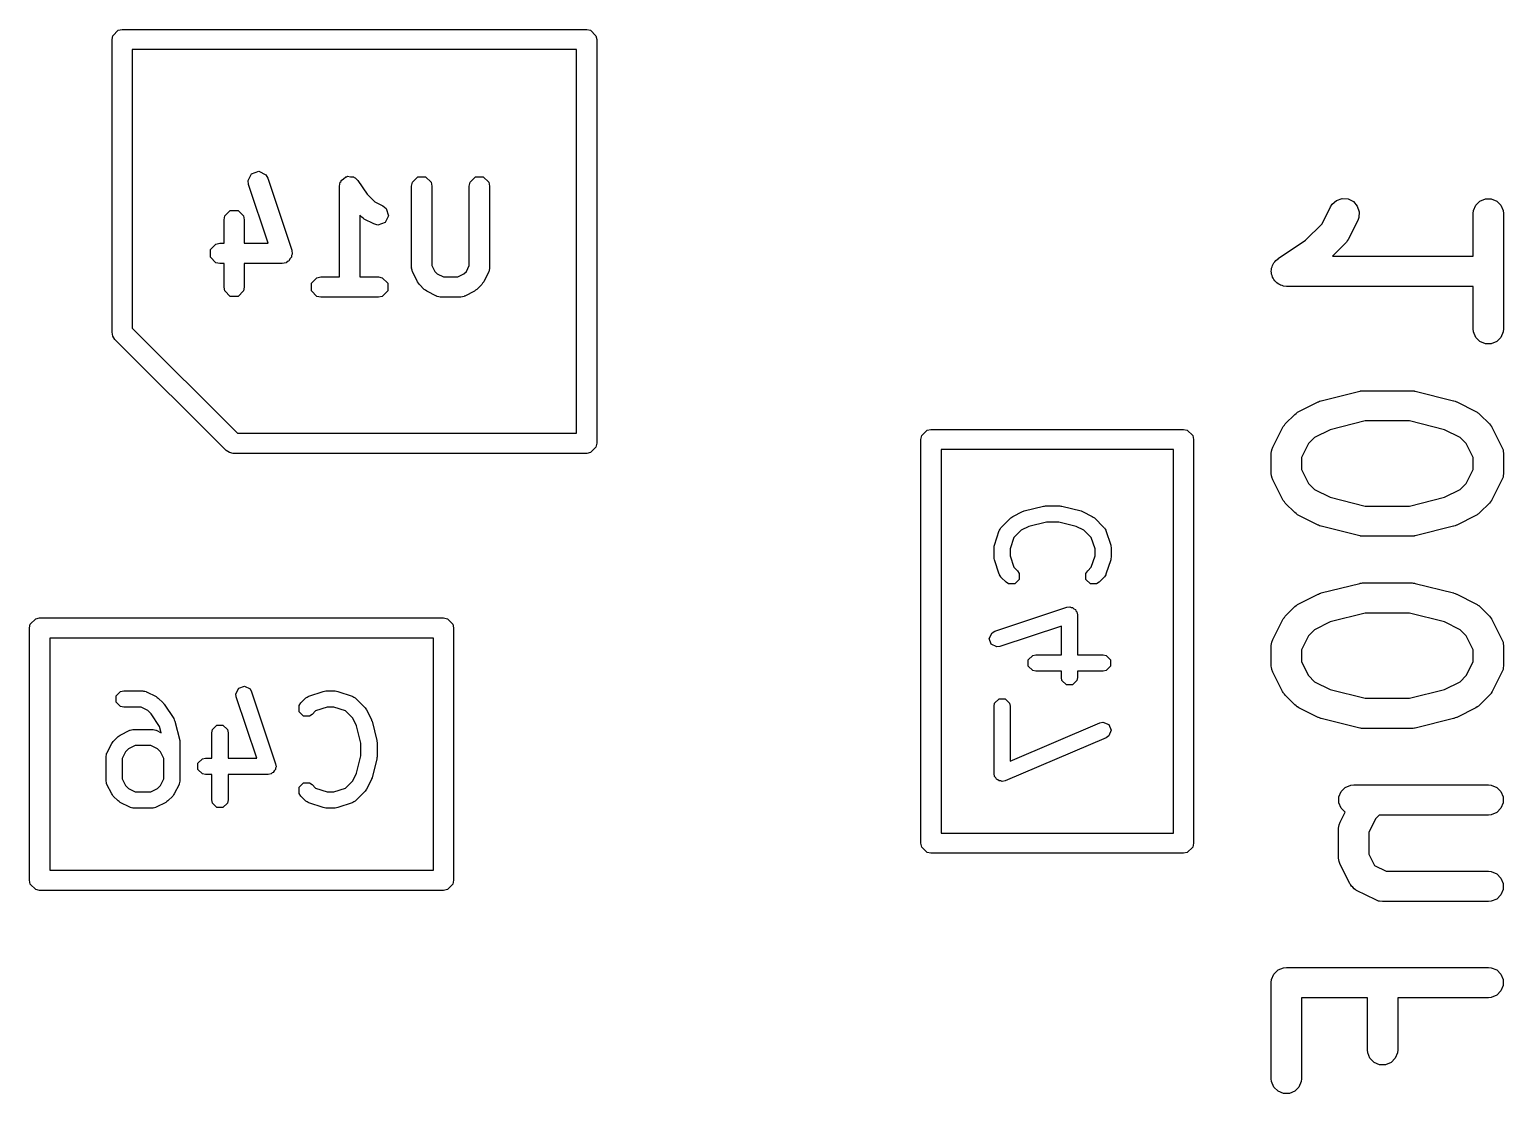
# Model space of a CAD drawing. Header units: inches. Extents: x -0.1 to 2.99, y 0.2 to 2.25.
# Drawn here: x 0.4107 to 0.698, y 0.8188 to 1.0263 of the extents above; entities that cross this region are included whole.
import ezdxf

# ---------------------------------------------------------------- set-up
doc = ezdxf.new("R2010")
doc.units = ezdxf.units.IN
doc.header["$MEASUREMENT"] = 0
doc.layers.add('BLACK', color=250, linetype='CONTINUOUS')

msp = doc.modelspace()

# ---------------------------------------------------------------- linework, layer by layer
at = {"layer": 'BLACK', "linetype": 'CONTINUOUS'}
for p, q in [((0.42691, 1.02512), (0.42797, 1.02619)), ((0.42797, 1.02619), (0.42872, 1.02634)), ((0.42872, 1.02634), (0.51928, 1.02634)), ((0.51928, 1.02634), (0.52003, 1.02619)), ((0.52003, 1.02619), (0.52109, 1.02512)), ((0.42676, 1.02437), (0.42691, 1.02512)), ((0.42676, 0.96728), (0.42676, 1.02437)), ((0.52109, 1.02512), (0.52124, 1.02437)), ((0.52124, 1.02437), (0.52124, 0.94563)), ((0.43069, 1.0224), (0.43069, 0.9681)), ((0.51731, 1.0224), (0.43069, 1.0224)), ((0.51731, 0.9476), (0.51731, 1.0224)), ((0.45329, 0.99686), (0.45396, 0.99821)), ((0.45396, 0.99821), (0.45539, 0.99868)), ((0.45539, 0.99868), (0.45674, 0.99801)), ((0.45674, 0.99801), (0.45712, 0.99734)), ((0.45712, 0.99734), (0.46181, 0.98328)), ((0.47143, 0.99688), (0.4719, 0.9972)), ((0.4719, 0.9972), (0.47231, 0.9976)), ((0.47231, 0.9976), (0.47251, 0.9976)), ((0.47251, 0.9976), (0.47268, 0.99771)), ((0.47268, 0.99771), (0.47324, 0.9976)), ((0.47324, 0.9976), (0.47382, 0.9976)), ((0.47382, 0.9976), (0.47396, 0.99746)), ((0.47396, 0.99746), (0.47416, 0.99742)), ((0.47416, 0.99742), (0.4747, 0.99688)), ((0.4853, 0.99654), (0.48637, 0.9976)), ((0.48637, 0.9976), (0.48788, 0.9976)), ((0.48788, 0.9976), (0.48894, 0.99654)), ((0.49655, 0.99654), (0.49762, 0.9976)), ((0.49762, 0.9976), (0.49913, 0.9976)), ((0.49913, 0.9976), (0.50019, 0.99654)), ((0.45338, 0.9961), (0.45329, 0.99686)), ((0.45721, 0.98463), (0.45338, 0.9961)), ((0.47109, 0.99578), (0.47124, 0.99654)), ((0.47109, 0.97807), (0.47109, 0.99578)), ((0.47124, 0.99654), (0.47139, 0.99668)), ((0.47139, 0.99668), (0.47143, 0.99688)), ((0.4747, 0.99688), (0.47647, 0.99422)), ((0.47647, 0.99422), (0.47798, 0.99271)), ((0.48515, 0.99578), (0.4853, 0.99654)), ((0.48515, 0.97985), (0.48515, 0.99578)), ((0.48894, 0.99654), (0.48909, 0.99578)), ((0.48909, 0.99578), (0.48909, 0.98031)), ((0.4964, 0.99578), (0.49655, 0.99654)), ((0.4964, 0.98031), (0.4964, 0.99578)), ((0.50019, 0.99654), (0.50034, 0.99578)), ((0.50034, 0.99578), (0.50034, 0.97985)), ((0.47798, 0.99271), (0.47957, 0.99192)), ((0.47957, 0.99192), (0.48017, 0.99145)), ((0.48017, 0.99145), (0.48065, 0.99002)), ((0.66263, 0.98843), (0.66429, 0.99175)), ((0.66429, 0.99175), (0.66459, 0.99224)), ((0.66459, 0.99224), (0.66546, 0.99299)), ((0.66546, 0.99299), (0.66656, 0.99336)), ((0.66656, 0.99336), (0.66771, 0.99328)), ((0.66771, 0.99328), (0.66874, 0.99276)), ((0.66874, 0.99276), (0.66949, 0.99189)), ((0.66949, 0.99189), (0.66986, 0.9908)), ((0.69215, 0.991), (0.69259, 0.99207)), ((0.69259, 0.99207), (0.69341, 0.99288)), ((0.69341, 0.99288), (0.69447, 0.99332)), ((0.69447, 0.99332), (0.69562, 0.99332)), ((0.69562, 0.99332), (0.69669, 0.99288)), ((0.69669, 0.99288), (0.6975, 0.99207)), ((0.6975, 0.99207), (0.69794, 0.991)), ((0.4486, 0.98922), (0.44875, 0.98997)), ((0.4486, 0.98463), (0.4486, 0.98922)), ((0.44875, 0.98997), (0.44981, 0.99104)), ((0.44981, 0.99104), (0.45132, 0.99104)), ((0.45132, 0.99104), (0.45238, 0.98997)), ((0.45238, 0.98997), (0.45253, 0.98922)), ((0.45253, 0.98922), (0.45253, 0.98463)), ((0.47542, 0.9897), (0.47503, 0.99009)), ((0.47503, 0.99009), (0.47503, 0.97807)), ((0.47568, 0.98953), (0.47542, 0.9897)), ((0.47593, 0.98934), (0.47568, 0.98953)), ((0.47781, 0.9884), (0.47593, 0.98934)), ((0.47998, 0.98867), (0.47855, 0.9882)), ((0.48065, 0.99002), (0.47998, 0.98867)), ((0.66957, 0.98911), (0.66769, 0.98536)), ((0.66977, 0.98965), (0.66957, 0.98911)), ((0.66986, 0.9908), (0.66977, 0.98965)), ((0.6921, 0.99043), (0.69215, 0.991)), ((0.6921, 0.98213), (0.6921, 0.99043)), ((0.69794, 0.991), (0.698, 0.99043)), ((0.698, 0.99043), (0.698, 0.96793)), ((0.47855, 0.9882), (0.47781, 0.9884)), ((0.65942, 0.98522), (0.66263, 0.98843)), ((0.44593, 0.98341), (0.447, 0.98448)), ((0.44593, 0.98191), (0.44593, 0.98341)), ((0.447, 0.98448), (0.44775, 0.98463)), ((0.44775, 0.98463), (0.4486, 0.98463)), ((0.45253, 0.98463), (0.45721, 0.98463)), ((0.46181, 0.98328), (0.4619, 0.98252)), ((0.65404, 0.98164), (0.65942, 0.98522)), ((0.66714, 0.98459), (0.66468, 0.98213)), ((0.66733, 0.98482), (0.66714, 0.98459)), ((0.66738, 0.98487), (0.66733, 0.98482)), ((0.66744, 0.98496), (0.66738, 0.98487)), ((0.66751, 0.98504), (0.66744, 0.98496)), ((0.66754, 0.98511), (0.66751, 0.98504)), ((0.66769, 0.98536), (0.66754, 0.98511)), ((0.447, 0.98084), (0.44593, 0.98191)), ((0.44775, 0.98069), (0.447, 0.98084)), ((0.4486, 0.98069), (0.44775, 0.98069)), ((0.4486, 0.9761), (0.4486, 0.98069)), ((0.45994, 0.98069), (0.45253, 0.98069)), ((0.45253, 0.98069), (0.45253, 0.9761)), ((0.46069, 0.98084), (0.45994, 0.98069)), ((0.46092, 0.98107), (0.46069, 0.98084)), ((0.46123, 0.98117), (0.46092, 0.98107)), ((0.46143, 0.98158), (0.46123, 0.98117)), ((0.46176, 0.98191), (0.46143, 0.98158)), ((0.4619, 0.98252), (0.46176, 0.98223)), ((0.46176, 0.98223), (0.46176, 0.98191)), ((0.48517, 0.97975), (0.48515, 0.97985)), ((0.48909, 0.98031), (0.48968, 0.97914)), ((0.49582, 0.97914), (0.4964, 0.98031)), ((0.50034, 0.97985), (0.50032, 0.97975)), ((0.65278, 0.97975), (0.65289, 0.98002)), ((0.65289, 0.98002), (0.65295, 0.98031)), ((0.65295, 0.98031), (0.65311, 0.98055)), ((0.65311, 0.98055), (0.65322, 0.98082)), ((0.65322, 0.98082), (0.65343, 0.98103)), ((0.65343, 0.98103), (0.65359, 0.98127)), ((0.65359, 0.98127), (0.65404, 0.98163)), ((0.65404, 0.98163), (0.65404, 0.98164)), ((0.65404, 0.98163), (0.65404, 0.98163)), ((0.65404, 0.98163), (0.65404, 0.98163)), ((0.66468, 0.98213), (0.6921, 0.98213)), ((0.46562, 0.97685), (0.46668, 0.97792)), ((0.46668, 0.97792), (0.46744, 0.97807)), ((0.46744, 0.97807), (0.47109, 0.97807)), ((0.47503, 0.97807), (0.47869, 0.97807)), ((0.47869, 0.97807), (0.47944, 0.97792)), ((0.47944, 0.97792), (0.48051, 0.97685)), ((0.48516, 0.97971), (0.48517, 0.97975)), ((0.48524, 0.9794), (0.48516, 0.97971)), ((0.4853, 0.97909), (0.48524, 0.9794)), ((0.48534, 0.97906), (0.4853, 0.97909)), ((0.48536, 0.97897), (0.48534, 0.97906)), ((0.4863, 0.97709), (0.48536, 0.97897)), ((0.48649, 0.97684), (0.4863, 0.97709)), ((0.48968, 0.97914), (0.49016, 0.97865)), ((0.49016, 0.97865), (0.49134, 0.97807)), ((0.49134, 0.97807), (0.49416, 0.97807)), ((0.49416, 0.97807), (0.49533, 0.97865)), ((0.49533, 0.97865), (0.49582, 0.97914)), ((0.4992, 0.97709), (0.499, 0.97684)), ((0.50013, 0.97897), (0.4992, 0.97709)), ((0.50016, 0.97906), (0.50013, 0.97897)), ((0.50019, 0.97909), (0.50016, 0.97906)), ((0.50025, 0.9794), (0.50019, 0.97909)), ((0.50034, 0.97971), (0.50025, 0.9794)), ((0.50032, 0.97975), (0.50034, 0.97971)), ((0.65273, 0.97918), (0.65278, 0.97947)), ((0.65278, 0.97889), (0.65273, 0.97918)), ((0.65278, 0.97947), (0.65278, 0.97975)), ((0.65278, 0.9786), (0.65278, 0.97889)), ((0.65289, 0.97834), (0.65278, 0.9786)), ((0.65295, 0.97805), (0.65289, 0.97834)), ((0.65311, 0.97781), (0.65295, 0.97805)), ((0.65322, 0.97754), (0.65311, 0.97781)), ((0.65343, 0.97733), (0.65322, 0.97754)), ((0.65359, 0.97709), (0.65343, 0.97733)), ((0.65383, 0.97693), (0.65359, 0.97709)), ((0.44875, 0.97534), (0.4486, 0.9761)), ((0.44981, 0.97428), (0.44875, 0.97534)), ((0.45132, 0.97428), (0.44981, 0.97428)), ((0.45238, 0.97534), (0.45132, 0.97428)), ((0.45253, 0.9761), (0.45238, 0.97534)), ((0.46562, 0.97534), (0.46562, 0.97685)), ((0.46668, 0.97428), (0.46562, 0.97534)), ((0.46744, 0.97413), (0.46668, 0.97428)), ((0.47869, 0.97413), (0.46744, 0.97413)), ((0.47944, 0.97428), (0.47869, 0.97413)), ((0.48051, 0.97534), (0.47944, 0.97428)), ((0.48051, 0.97685), (0.48051, 0.97534)), ((0.48667, 0.97658), (0.48649, 0.97684)), ((0.48761, 0.97564), (0.48667, 0.97658)), ((0.48787, 0.97547), (0.48761, 0.97564)), ((0.48812, 0.97527), (0.48787, 0.97547)), ((0.48999, 0.97434), (0.48812, 0.97527)), ((0.49009, 0.97431), (0.48999, 0.97434)), ((0.49012, 0.97428), (0.49009, 0.97431)), ((0.49043, 0.97422), (0.49012, 0.97428)), ((0.49073, 0.97413), (0.49043, 0.97422)), ((0.49078, 0.97415), (0.49073, 0.97413)), ((0.49087, 0.97413), (0.49078, 0.97415)), ((0.49462, 0.97413), (0.49087, 0.97413)), ((0.49472, 0.97415), (0.49462, 0.97413)), ((0.49476, 0.97413), (0.49472, 0.97415)), ((0.49507, 0.97422), (0.49476, 0.97413)), ((0.49538, 0.97428), (0.49507, 0.97422)), ((0.49541, 0.97431), (0.49538, 0.97428)), ((0.4955, 0.97434), (0.49541, 0.97431)), ((0.49738, 0.97527), (0.4955, 0.97434)), ((0.49763, 0.97547), (0.49738, 0.97527)), ((0.49789, 0.97564), (0.49763, 0.97547)), ((0.49883, 0.97658), (0.49789, 0.97564)), ((0.499, 0.97684), (0.49883, 0.97658)), ((0.65404, 0.97672), (0.65383, 0.97693)), ((0.6543, 0.97661), (0.65404, 0.97672)), ((0.65455, 0.97645), (0.6543, 0.97661)), ((0.65483, 0.97639), (0.65455, 0.97645)), ((0.6551, 0.97628), (0.65483, 0.97639)), ((0.65567, 0.97623), (0.6551, 0.97628)), ((0.65568, 0.97623), (0.65567, 0.97623)), ((0.65567, 0.97623), (0.65567, 0.97623)), ((0.6921, 0.97623), (0.65568, 0.97623)), ((0.65568, 0.97623), (0.65568, 0.97623)), ((0.6921, 0.96793), (0.6921, 0.97623)), ((0.42691, 0.96653), (0.42676, 0.96728)), ((0.42733, 0.96589), (0.42691, 0.96653)), ((0.44899, 0.94424), (0.42733, 0.96589)), ((0.43069, 0.9681), (0.45119, 0.9476)), ((0.69215, 0.96735), (0.6921, 0.96793)), ((0.69259, 0.96629), (0.69215, 0.96735)), ((0.69341, 0.96547), (0.69259, 0.96629)), ((0.69447, 0.96503), (0.69341, 0.96547)), ((0.69669, 0.96547), (0.69562, 0.96503)), ((0.6975, 0.96629), (0.69669, 0.96547)), ((0.69794, 0.96735), (0.6975, 0.96629)), ((0.698, 0.96793), (0.69794, 0.96735)), ((0.69562, 0.96503), (0.69447, 0.96503)), ((0.66246, 0.95392), (0.66996, 0.9558)), ((0.66996, 0.9558), (0.67006, 0.95581)), ((0.67006, 0.95581), (0.6701, 0.95583)), ((0.6701, 0.95583), (0.67032, 0.95585)), ((0.67032, 0.95585), (0.67053, 0.95588)), ((0.67053, 0.95588), (0.67058, 0.95587)), ((0.67058, 0.95587), (0.67068, 0.95588)), ((0.67068, 0.95588), (0.68005, 0.95588)), ((0.68005, 0.95588), (0.68015, 0.95587)), ((0.68015, 0.95587), (0.68019, 0.95588)), ((0.68019, 0.95588), (0.68041, 0.95585)), ((0.68041, 0.95585), (0.68063, 0.95583)), ((0.68063, 0.95583), (0.68067, 0.95581)), ((0.68067, 0.95581), (0.68077, 0.9558)), ((0.68077, 0.9558), (0.68827, 0.95392)), ((0.65546, 0.9494), (0.65734, 0.95127)), ((0.65734, 0.95127), (0.65757, 0.95146)), ((0.65757, 0.95146), (0.65762, 0.95151)), ((0.65762, 0.95151), (0.65771, 0.95157)), ((0.65771, 0.95157), (0.65779, 0.95164)), ((0.65779, 0.95164), (0.65786, 0.95167)), ((0.65786, 0.95167), (0.65811, 0.95182)), ((0.65811, 0.95182), (0.66186, 0.9537)), ((0.66186, 0.9537), (0.6619, 0.95371)), ((0.6619, 0.95371), (0.66192, 0.95373)), ((0.66192, 0.95373), (0.66216, 0.95381)), ((0.66216, 0.95381), (0.6624, 0.9539)), ((0.6624, 0.9539), (0.66242, 0.95391)), ((0.66242, 0.95391), (0.66246, 0.95392)), ((0.68827, 0.95392), (0.68831, 0.95391)), ((0.68831, 0.95391), (0.68833, 0.9539)), ((0.68833, 0.9539), (0.68857, 0.95381)), ((0.68857, 0.95381), (0.68881, 0.95373)), ((0.68881, 0.95373), (0.68883, 0.95371)), ((0.68883, 0.95371), (0.68887, 0.9537)), ((0.68887, 0.9537), (0.69262, 0.95182)), ((0.69262, 0.95182), (0.69287, 0.95167)), ((0.69287, 0.95167), (0.69294, 0.95164)), ((0.69294, 0.95164), (0.69302, 0.95157)), ((0.69302, 0.95157), (0.69311, 0.95151)), ((0.69311, 0.95151), (0.69316, 0.95146)), ((0.69316, 0.95146), (0.69339, 0.95127)), ((0.69339, 0.95127), (0.69526, 0.9494)), ((0.58564, 0.94819), (0.58639, 0.94834)), ((0.58639, 0.94834), (0.63561, 0.94834)), ((0.63561, 0.94834), (0.63636, 0.94819)), ((0.65304, 0.94488), (0.65491, 0.94863)), ((0.65491, 0.94863), (0.65507, 0.94888)), ((0.65507, 0.94888), (0.6551, 0.94895)), ((0.6551, 0.94895), (0.65516, 0.94903)), ((0.65516, 0.94903), (0.65522, 0.94912)), ((0.65522, 0.94912), (0.65528, 0.94917)), ((0.65528, 0.94917), (0.65546, 0.9494)), ((0.66421, 0.94827), (0.66118, 0.94676)), ((0.67104, 0.94998), (0.66421, 0.94827)), ((0.67969, 0.94998), (0.67104, 0.94998)), ((0.68652, 0.94827), (0.67969, 0.94998)), ((0.68955, 0.94676), (0.68652, 0.94827)), ((0.69526, 0.9494), (0.69545, 0.94917)), ((0.69545, 0.94917), (0.69551, 0.94912)), ((0.69551, 0.94912), (0.69556, 0.94903)), ((0.69556, 0.94903), (0.69563, 0.94895)), ((0.69563, 0.94895), (0.69566, 0.94888)), ((0.69566, 0.94888), (0.69581, 0.94863)), ((0.69581, 0.94863), (0.69769, 0.94488)), ((0.45119, 0.9476), (0.51731, 0.9476)), ((0.52124, 0.94563), (0.52109, 0.94488)), ((0.58443, 0.94637), (0.58458, 0.94712)), ((0.58443, 0.86763), (0.58443, 0.94637)), ((0.58458, 0.94712), (0.58564, 0.94819)), ((0.63636, 0.94819), (0.63742, 0.94712)), ((0.63742, 0.94712), (0.63757, 0.94637)), ((0.63757, 0.94637), (0.63757, 0.86763)), ((0.65998, 0.94556), (0.65863, 0.94286)), ((0.66118, 0.94676), (0.65998, 0.94556)), ((0.69075, 0.94556), (0.68955, 0.94676)), ((0.6921, 0.94286), (0.69075, 0.94556)), ((0.44962, 0.94381), (0.44899, 0.94424)), ((0.45038, 0.94366), (0.44962, 0.94381)), ((0.44962, 0.94381), (0.44962, 0.94381)), ((0.51928, 0.94366), (0.45038, 0.94366)), ((0.52003, 0.94381), (0.51928, 0.94366)), ((0.52109, 0.94488), (0.52003, 0.94381)), ((0.58836, 0.9444), (0.58836, 0.8696)), ((0.63364, 0.9444), (0.58836, 0.9444)), ((0.63364, 0.8696), (0.63364, 0.9444)), ((0.65273, 0.94356), (0.65278, 0.94413)), ((0.65273, 0.93981), (0.65273, 0.94356)), ((0.65278, 0.94413), (0.65282, 0.94423)), ((0.65282, 0.94423), (0.65283, 0.94434)), ((0.65283, 0.94434), (0.65304, 0.94488)), ((0.65863, 0.94286), (0.65863, 0.94051)), ((0.6921, 0.94051), (0.6921, 0.94286)), ((0.69769, 0.94488), (0.6979, 0.94434)), ((0.6979, 0.94434), (0.6979, 0.94423)), ((0.6979, 0.94423), (0.69794, 0.94413)), ((0.69794, 0.94413), (0.698, 0.94356)), ((0.698, 0.94356), (0.698, 0.93981)), ((0.65278, 0.93923), (0.65273, 0.93981)), ((0.65863, 0.94051), (0.65998, 0.93781)), ((0.69075, 0.93781), (0.6921, 0.94051)), ((0.698, 0.93981), (0.69794, 0.93923)), ((0.65282, 0.93913), (0.65278, 0.93923)), ((0.65283, 0.93903), (0.65282, 0.93913)), ((0.65304, 0.93849), (0.65283, 0.93903)), ((0.65491, 0.93474), (0.65304, 0.93849)), ((0.65998, 0.93781), (0.66118, 0.93661)), ((0.68955, 0.93661), (0.69075, 0.93781)), ((0.69769, 0.93849), (0.69581, 0.93474)), ((0.6979, 0.93903), (0.69769, 0.93849)), ((0.69794, 0.93923), (0.6979, 0.93913)), ((0.6979, 0.93913), (0.6979, 0.93903)), ((0.65507, 0.93449), (0.65491, 0.93474)), ((0.6551, 0.93442), (0.65507, 0.93449)), ((0.65516, 0.93434), (0.6551, 0.93442)), ((0.65522, 0.93425), (0.65516, 0.93434)), ((0.65528, 0.9342), (0.65522, 0.93425)), ((0.65546, 0.93397), (0.65528, 0.9342)), ((0.65734, 0.9321), (0.65546, 0.93397)), ((0.66118, 0.93661), (0.66421, 0.9351)), ((0.66421, 0.9351), (0.67104, 0.93339)), ((0.67969, 0.93339), (0.68652, 0.9351)), ((0.68652, 0.9351), (0.68955, 0.93661)), ((0.69526, 0.93397), (0.69339, 0.9321)), ((0.69545, 0.9342), (0.69526, 0.93397)), ((0.69551, 0.93425), (0.69545, 0.9342)), ((0.69556, 0.93434), (0.69551, 0.93425)), ((0.69563, 0.93442), (0.69556, 0.93434)), ((0.69566, 0.93449), (0.69563, 0.93442)), ((0.69581, 0.93474), (0.69566, 0.93449)), ((0.60008, 0.9292), (0.60196, 0.93108)), ((0.60196, 0.93108), (0.60217, 0.93122)), ((0.60217, 0.93122), (0.60237, 0.93137)), ((0.60237, 0.93137), (0.60424, 0.93231)), ((0.60424, 0.93231), (0.60441, 0.93236)), ((0.60441, 0.93236), (0.60456, 0.93243)), ((0.60456, 0.93243), (0.60831, 0.93337)), ((0.60831, 0.93337), (0.60851, 0.93338)), ((0.60851, 0.93338), (0.60869, 0.93342)), ((0.60869, 0.93342), (0.61151, 0.93342)), ((0.61151, 0.93342), (0.6117, 0.93338)), ((0.6117, 0.93338), (0.61189, 0.93337)), ((0.61189, 0.93337), (0.61564, 0.93243)), ((0.61564, 0.93243), (0.61579, 0.93236)), ((0.61579, 0.93236), (0.61596, 0.93231)), ((0.61596, 0.93231), (0.61784, 0.93137)), ((0.61784, 0.93137), (0.61803, 0.93122)), ((0.61803, 0.93122), (0.61824, 0.93108)), ((0.61824, 0.93108), (0.62012, 0.9292)), ((0.65757, 0.93191), (0.65734, 0.9321)), ((0.65762, 0.93185), (0.65757, 0.93191)), ((0.65771, 0.9318), (0.65762, 0.93185)), ((0.65779, 0.93173), (0.65771, 0.9318)), ((0.65786, 0.9317), (0.65779, 0.93173)), ((0.65811, 0.93154), (0.65786, 0.9317)), ((0.66186, 0.92967), (0.65811, 0.93154)), ((0.67104, 0.93339), (0.67969, 0.93339)), ((0.69262, 0.93154), (0.68887, 0.92967)), ((0.69287, 0.9317), (0.69262, 0.93154)), ((0.69294, 0.93173), (0.69287, 0.9317)), ((0.69302, 0.9318), (0.69294, 0.93173)), ((0.69311, 0.93185), (0.69302, 0.9318)), ((0.69316, 0.93191), (0.69311, 0.93185)), ((0.69339, 0.9321), (0.69316, 0.93191)), ((0.59876, 0.92578), (0.5997, 0.92859)), ((0.5997, 0.92859), (0.59974, 0.92866)), ((0.59974, 0.92869), (0.59988, 0.9289)), ((0.59974, 0.92866), (0.59974, 0.92869)), ((0.59988, 0.9289), (0.60001, 0.92912)), ((0.60001, 0.92912), (0.60004, 0.92914)), ((0.60004, 0.92914), (0.60008, 0.9292)), ((0.604, 0.92867), (0.60257, 0.92724)), ((0.60549, 0.92942), (0.604, 0.92867)), ((0.60889, 0.93027), (0.60549, 0.92942)), ((0.61131, 0.93027), (0.60889, 0.93027)), ((0.61471, 0.92942), (0.61131, 0.93027)), ((0.6162, 0.92867), (0.61471, 0.92942)), ((0.61763, 0.92724), (0.6162, 0.92867)), ((0.62012, 0.9292), (0.62016, 0.92914)), ((0.62016, 0.92914), (0.6202, 0.92912)), ((0.6202, 0.92912), (0.62032, 0.9289)), ((0.62032, 0.9289), (0.62046, 0.92869)), ((0.62046, 0.92869), (0.62046, 0.92866)), ((0.62046, 0.92866), (0.6205, 0.92859)), ((0.6205, 0.92859), (0.62144, 0.92578)), ((0.6619, 0.92965), (0.66186, 0.92967)), ((0.66192, 0.92964), (0.6619, 0.92965)), ((0.66216, 0.92955), (0.66192, 0.92964)), ((0.6624, 0.92946), (0.66216, 0.92955)), ((0.66242, 0.92946), (0.6624, 0.92946)), ((0.66246, 0.92944), (0.66242, 0.92946)), ((0.66996, 0.92757), (0.66246, 0.92944)), ((0.68827, 0.92944), (0.68077, 0.92757)), ((0.68831, 0.92946), (0.68827, 0.92944)), ((0.68833, 0.92946), (0.68831, 0.92946)), ((0.68857, 0.92955), (0.68833, 0.92946)), ((0.68881, 0.92964), (0.68857, 0.92955)), ((0.68883, 0.92965), (0.68881, 0.92964)), ((0.68887, 0.92967), (0.68883, 0.92965)), ((0.59868, 0.92528), (0.59873, 0.92553)), ((0.59868, 0.9234), (0.59868, 0.92528)), ((0.59873, 0.92553), (0.59876, 0.92578)), ((0.60257, 0.92724), (0.60183, 0.92502)), ((0.61837, 0.92502), (0.61763, 0.92724)), ((0.62144, 0.92578), (0.62147, 0.92553)), ((0.62147, 0.92553), (0.62152, 0.92528)), ((0.62152, 0.92528), (0.62152, 0.9234)), ((0.67006, 0.92756), (0.66996, 0.92757)), ((0.6701, 0.92754), (0.67006, 0.92756)), ((0.67032, 0.92752), (0.6701, 0.92754)), ((0.67053, 0.92749), (0.67032, 0.92752)), ((0.67058, 0.92749), (0.67053, 0.92749)), ((0.67068, 0.92748), (0.67058, 0.92749)), ((0.68005, 0.92748), (0.67068, 0.92748)), ((0.68015, 0.92749), (0.68005, 0.92748)), ((0.68019, 0.92749), (0.68015, 0.92749)), ((0.68041, 0.92752), (0.68019, 0.92749)), ((0.68063, 0.92754), (0.68041, 0.92752)), ((0.68067, 0.92756), (0.68063, 0.92754)), ((0.68077, 0.92757), (0.68067, 0.92756)), ((0.59873, 0.92316), (0.59868, 0.9234)), ((0.59876, 0.92291), (0.59873, 0.92316)), ((0.5997, 0.92009), (0.59876, 0.92291)), ((0.60183, 0.92502), (0.60183, 0.92366)), ((0.60183, 0.92366), (0.60257, 0.92144)), ((0.61763, 0.92144), (0.61837, 0.92366)), ((0.61837, 0.92366), (0.61837, 0.92502)), ((0.62144, 0.92291), (0.6205, 0.92009)), ((0.62147, 0.92316), (0.62144, 0.92291)), ((0.62152, 0.9234), (0.62147, 0.92316)), ((0.59974, 0.92003), (0.5997, 0.92009)), ((0.59974, 0.91999), (0.59974, 0.92003)), ((0.59988, 0.91978), (0.59974, 0.91999)), ((0.60001, 0.91956), (0.59988, 0.91978)), ((0.60004, 0.91954), (0.60001, 0.91956)), ((0.60008, 0.91948), (0.60004, 0.91954)), ((0.60257, 0.92144), (0.60325, 0.92077)), ((0.60325, 0.92077), (0.60359, 0.92026)), ((0.60359, 0.92026), (0.60359, 0.91905)), ((0.61661, 0.92026), (0.61695, 0.92077)), ((0.61661, 0.91905), (0.61661, 0.92026)), ((0.61695, 0.92077), (0.61763, 0.92144)), ((0.62016, 0.91954), (0.62012, 0.91948)), ((0.6202, 0.91956), (0.62016, 0.91954)), ((0.62032, 0.91978), (0.6202, 0.91956)), ((0.62046, 0.91999), (0.62032, 0.91978)), ((0.6205, 0.92009), (0.62046, 0.92003)), ((0.62046, 0.92003), (0.62046, 0.91999)), ((0.60102, 0.91854), (0.60008, 0.91948)), ((0.60153, 0.9182), (0.60102, 0.91854)), ((0.60274, 0.9182), (0.60153, 0.9182)), ((0.60359, 0.91905), (0.60274, 0.9182)), ((0.61747, 0.9182), (0.61661, 0.91905)), ((0.61867, 0.9182), (0.61747, 0.9182)), ((0.61918, 0.91854), (0.61867, 0.9182)), ((0.62012, 0.91948), (0.61918, 0.91854)), ((0.66246, 0.91643), (0.66996, 0.9183)), ((0.66996, 0.9183), (0.67006, 0.91832)), ((0.67006, 0.91832), (0.6701, 0.91833)), ((0.6701, 0.91833), (0.67032, 0.91835)), ((0.67032, 0.91835), (0.67053, 0.91839)), ((0.67053, 0.91839), (0.67058, 0.91838)), ((0.67058, 0.91838), (0.67068, 0.91839)), ((0.67068, 0.91839), (0.68005, 0.91839)), ((0.68005, 0.91839), (0.68015, 0.91838)), ((0.68015, 0.91838), (0.68019, 0.91839)), ((0.68019, 0.91839), (0.68041, 0.91835)), ((0.68041, 0.91835), (0.68063, 0.91833)), ((0.68063, 0.91833), (0.68067, 0.91832)), ((0.68067, 0.91832), (0.68077, 0.9183)), ((0.68077, 0.9183), (0.68827, 0.91643)), ((0.65546, 0.9119), (0.65734, 0.91377)), ((0.65734, 0.91377), (0.65757, 0.91396)), ((0.65757, 0.91396), (0.65762, 0.91402)), ((0.65762, 0.91402), (0.65771, 0.91408)), ((0.65771, 0.91408), (0.65779, 0.91414)), ((0.65779, 0.91414), (0.65786, 0.91417)), ((0.65786, 0.91417), (0.65811, 0.91433)), ((0.65811, 0.91433), (0.66186, 0.9162)), ((0.66186, 0.9162), (0.6619, 0.91622)), ((0.6619, 0.91622), (0.66192, 0.91623)), ((0.66192, 0.91623), (0.66216, 0.91632)), ((0.66216, 0.91632), (0.6624, 0.91641)), ((0.6624, 0.91641), (0.66242, 0.91641)), ((0.66242, 0.91641), (0.66246, 0.91643)), ((0.68827, 0.91643), (0.68831, 0.91641)), ((0.68831, 0.91641), (0.68833, 0.91641)), ((0.68833, 0.91641), (0.68857, 0.91632)), ((0.68857, 0.91632), (0.68881, 0.91623)), ((0.68881, 0.91623), (0.68883, 0.91622)), ((0.68883, 0.91622), (0.68887, 0.9162)), ((0.68887, 0.9162), (0.69262, 0.91433)), ((0.69262, 0.91433), (0.69287, 0.91417)), ((0.69287, 0.91417), (0.69294, 0.91414)), ((0.69294, 0.91414), (0.69302, 0.91408)), ((0.69302, 0.91408), (0.69311, 0.91402)), ((0.69311, 0.91402), (0.69316, 0.91396)), ((0.69316, 0.91396), (0.69339, 0.91377)), ((0.69339, 0.91377), (0.69526, 0.9119)), ((0.41081, 0.91036), (0.41188, 0.91142)), ((0.41188, 0.91142), (0.41263, 0.91157)), ((0.41263, 0.91157), (0.49137, 0.91157)), ((0.49137, 0.91157), (0.49212, 0.91142)), ((0.49212, 0.91142), (0.49319, 0.91036)), ((0.59882, 0.90896), (0.61288, 0.91365)), ((0.61288, 0.91365), (0.61349, 0.91373)), ((0.61349, 0.91373), (0.61372, 0.91361)), ((0.61372, 0.91361), (0.61398, 0.91361)), ((0.61398, 0.91361), (0.61424, 0.91335)), ((0.61424, 0.91335), (0.61457, 0.91319)), ((0.61457, 0.91319), (0.61465, 0.91294)), ((0.61465, 0.91294), (0.61484, 0.91276)), ((0.61484, 0.91276), (0.61496, 0.91216)), ((0.61496, 0.91216), (0.61496, 0.90436)), ((0.65304, 0.90738), (0.65491, 0.91113)), ((0.65491, 0.91113), (0.65507, 0.91138)), ((0.65507, 0.91138), (0.6551, 0.91145)), ((0.6551, 0.91145), (0.65516, 0.91153)), ((0.65516, 0.91153), (0.65522, 0.91162)), ((0.65522, 0.91162), (0.65528, 0.91167)), ((0.65528, 0.91167), (0.65546, 0.9119)), ((0.67104, 0.91248), (0.66421, 0.91078)), ((0.67969, 0.91248), (0.67104, 0.91248)), ((0.68652, 0.91078), (0.67969, 0.91248)), ((0.69526, 0.9119), (0.69545, 0.91167)), ((0.69545, 0.91167), (0.69551, 0.91162)), ((0.69551, 0.91162), (0.69556, 0.91153)), ((0.69556, 0.91153), (0.69563, 0.91145)), ((0.69563, 0.91145), (0.69566, 0.91138)), ((0.69566, 0.91138), (0.69581, 0.91113)), ((0.69581, 0.91113), (0.69769, 0.90738)), ((0.41066, 0.90961), (0.41081, 0.91036)), ((0.41066, 0.86039), (0.41066, 0.90961)), ((0.49319, 0.91036), (0.49334, 0.90961)), ((0.49334, 0.90961), (0.49334, 0.86039)), ((0.59775, 0.90758), (0.59829, 0.90866)), ((0.59829, 0.90866), (0.59882, 0.90896)), ((0.61181, 0.90997), (0.59982, 0.90597)), ((0.61181, 0.90436), (0.61181, 0.90997)), ((0.65998, 0.90806), (0.65863, 0.90537)), ((0.66118, 0.90926), (0.65998, 0.90806)), ((0.66421, 0.91078), (0.66118, 0.90926)), ((0.68955, 0.90926), (0.68652, 0.91078)), ((0.69075, 0.90806), (0.68955, 0.90926)), ((0.6921, 0.90537), (0.69075, 0.90806)), ((0.4146, 0.90764), (0.4146, 0.86236)), ((0.4894, 0.90764), (0.4146, 0.90764)), ((0.4894, 0.86236), (0.4894, 0.90764)), ((0.59813, 0.90644), (0.59775, 0.90758)), ((0.59921, 0.9059), (0.59813, 0.90644)), ((0.59982, 0.90597), (0.59921, 0.9059)), ((0.65273, 0.90606), (0.65278, 0.90664)), ((0.65273, 0.90231), (0.65273, 0.90606)), ((0.65278, 0.90664), (0.65282, 0.90674)), ((0.65282, 0.90674), (0.65283, 0.90684)), ((0.65283, 0.90684), (0.65304, 0.90738)), ((0.65863, 0.90537), (0.65863, 0.90301)), ((0.6921, 0.90301), (0.6921, 0.90537)), ((0.69769, 0.90738), (0.6979, 0.90684)), ((0.6979, 0.90684), (0.6979, 0.90674)), ((0.6979, 0.90674), (0.69794, 0.90664)), ((0.69794, 0.90664), (0.698, 0.90606)), ((0.698, 0.90606), (0.698, 0.90231)), ((0.60536, 0.90338), (0.60622, 0.90424)), ((0.60536, 0.90218), (0.60536, 0.90338)), ((0.60622, 0.90424), (0.60682, 0.90436)), ((0.60682, 0.90436), (0.61181, 0.90436)), ((0.61496, 0.90436), (0.61994, 0.90436)), ((0.61994, 0.90436), (0.62055, 0.90424)), ((0.62055, 0.90424), (0.6214, 0.90338)), ((0.6214, 0.90338), (0.6214, 0.90218)), ((0.65278, 0.90174), (0.65273, 0.90231)), ((0.65863, 0.90301), (0.65998, 0.90031)), ((0.69075, 0.90031), (0.6921, 0.90301)), ((0.698, 0.90231), (0.69794, 0.90174)), ((0.60622, 0.90133), (0.60536, 0.90218)), ((0.60682, 0.90121), (0.60622, 0.90133)), ((0.61181, 0.90121), (0.60682, 0.90121)), ((0.61181, 0.89997), (0.61181, 0.90121)), ((0.61193, 0.89937), (0.61181, 0.89997)), ((0.61496, 0.89997), (0.61484, 0.89937)), ((0.61994, 0.90121), (0.61496, 0.90121)), ((0.61496, 0.90121), (0.61496, 0.89997)), ((0.62055, 0.90133), (0.61994, 0.90121)), ((0.6214, 0.90218), (0.62055, 0.90133)), ((0.65282, 0.90164), (0.65278, 0.90174)), ((0.65283, 0.90153), (0.65282, 0.90164)), ((0.65304, 0.90099), (0.65283, 0.90153)), ((0.65491, 0.89724), (0.65304, 0.90099)), ((0.65998, 0.90031), (0.66118, 0.89912)), ((0.68955, 0.89912), (0.69075, 0.90031)), ((0.69769, 0.90099), (0.69581, 0.89724)), ((0.6979, 0.90153), (0.69769, 0.90099)), ((0.69794, 0.90174), (0.6979, 0.90164)), ((0.6979, 0.90164), (0.6979, 0.90153)), ((0.42758, 0.89634), (0.42843, 0.8972)), ((0.42843, 0.8972), (0.42903, 0.89732)), ((0.42903, 0.89732), (0.43278, 0.89732)), ((0.43278, 0.89732), (0.43286, 0.8973)), ((0.43286, 0.8973), (0.4329, 0.89731)), ((0.4329, 0.89731), (0.43314, 0.89725)), ((0.43314, 0.89725), (0.43339, 0.8972)), ((0.43339, 0.8972), (0.43341, 0.89717)), ((0.43341, 0.89717), (0.43349, 0.89715)), ((0.43349, 0.89715), (0.43536, 0.89621)), ((0.4509, 0.89679), (0.45144, 0.89787)), ((0.45097, 0.89618), (0.4509, 0.89679)), ((0.45144, 0.89787), (0.45258, 0.89825)), ((0.45258, 0.89825), (0.45366, 0.89771)), ((0.45366, 0.89771), (0.45396, 0.89718)), ((0.45396, 0.89718), (0.45865, 0.88312)), ((0.46509, 0.8963), (0.46791, 0.89724)), ((0.46791, 0.89724), (0.46816, 0.89727)), ((0.46816, 0.89727), (0.4684, 0.89732)), ((0.4684, 0.89732), (0.47028, 0.89732)), ((0.47028, 0.89732), (0.47053, 0.89727)), ((0.47053, 0.89727), (0.47078, 0.89724)), ((0.47078, 0.89724), (0.47359, 0.8963)), ((0.61278, 0.89851), (0.61193, 0.89937)), ((0.61398, 0.89851), (0.61278, 0.89851)), ((0.61484, 0.89937), (0.61398, 0.89851)), ((0.65507, 0.897), (0.65491, 0.89724)), ((0.6551, 0.89692), (0.65507, 0.897)), ((0.65516, 0.89684), (0.6551, 0.89692)), ((0.65522, 0.89675), (0.65516, 0.89684)), ((0.65528, 0.8967), (0.65522, 0.89675)), ((0.65546, 0.89648), (0.65528, 0.8967)), ((0.66118, 0.89912), (0.66421, 0.8976)), ((0.66421, 0.8976), (0.67104, 0.89589)), ((0.67969, 0.89589), (0.68652, 0.8976)), ((0.68652, 0.8976), (0.68955, 0.89912)), ((0.69545, 0.8967), (0.69526, 0.89648)), ((0.69551, 0.89675), (0.69545, 0.8967)), ((0.69556, 0.89684), (0.69551, 0.89675)), ((0.69563, 0.89692), (0.69556, 0.89684)), ((0.69566, 0.897), (0.69563, 0.89692)), ((0.69581, 0.89724), (0.69566, 0.897)), ((0.42758, 0.89514), (0.42758, 0.89634)), ((0.42843, 0.89429), (0.42758, 0.89514)), ((0.42903, 0.89417), (0.42843, 0.89429)), ((0.43241, 0.89417), (0.42903, 0.89417)), ((0.43373, 0.89351), (0.43241, 0.89417)), ((0.43536, 0.89621), (0.43556, 0.89606)), ((0.43556, 0.89606), (0.43577, 0.89592)), ((0.43577, 0.89592), (0.43671, 0.89498)), ((0.43671, 0.89498), (0.4368, 0.89485)), ((0.4368, 0.89485), (0.43691, 0.89474)), ((0.43691, 0.89474), (0.43878, 0.89193)), ((0.45497, 0.88419), (0.45097, 0.89618)), ((0.4632, 0.89447), (0.46354, 0.89498)), ((0.4632, 0.89326), (0.4632, 0.89447)), ((0.46354, 0.89498), (0.46448, 0.89592)), ((0.46448, 0.89592), (0.46454, 0.89596)), ((0.46454, 0.89596), (0.46456, 0.89599)), ((0.46456, 0.89599), (0.46478, 0.89612)), ((0.46478, 0.89612), (0.46499, 0.89626)), ((0.46499, 0.89626), (0.46503, 0.89626)), ((0.46503, 0.89626), (0.46509, 0.8963)), ((0.46866, 0.89417), (0.46644, 0.89343)), ((0.47002, 0.89417), (0.46866, 0.89417)), ((0.47224, 0.89343), (0.47002, 0.89417)), ((0.47359, 0.8963), (0.47366, 0.89626)), ((0.47366, 0.89626), (0.47369, 0.89626)), ((0.47369, 0.89626), (0.4739, 0.89612)), ((0.4739, 0.89612), (0.47412, 0.89599)), ((0.47412, 0.89599), (0.47414, 0.89596)), ((0.47414, 0.89596), (0.4742, 0.89592)), ((0.4742, 0.89592), (0.47608, 0.89404)), ((0.47608, 0.89404), (0.47622, 0.89383)), ((0.47622, 0.89383), (0.47637, 0.89363)), ((0.47637, 0.89363), (0.47731, 0.89176)), ((0.59868, 0.89435), (0.5988, 0.89495)), ((0.59868, 0.88122), (0.59868, 0.89435)), ((0.5988, 0.89495), (0.59966, 0.8958)), ((0.59966, 0.8958), (0.60086, 0.8958)), ((0.60086, 0.8958), (0.60171, 0.89495)), ((0.60171, 0.89495), (0.60183, 0.89435)), ((0.60183, 0.89435), (0.60183, 0.88361)), ((0.65734, 0.8946), (0.65546, 0.89648)), ((0.65757, 0.89442), (0.65734, 0.8946)), ((0.65762, 0.89436), (0.65757, 0.89442)), ((0.65771, 0.8943), (0.65762, 0.89436)), ((0.65779, 0.89423), (0.65771, 0.8943)), ((0.65786, 0.8942), (0.65779, 0.89423)), ((0.65811, 0.89405), (0.65786, 0.8942)), ((0.66186, 0.89217), (0.65811, 0.89405)), ((0.67104, 0.89589), (0.67969, 0.89589)), ((0.69262, 0.89405), (0.68887, 0.89217)), ((0.69287, 0.8942), (0.69262, 0.89405)), ((0.69294, 0.89423), (0.69287, 0.8942)), ((0.69302, 0.8943), (0.69294, 0.89423)), ((0.69311, 0.89436), (0.69302, 0.8943)), ((0.69316, 0.89442), (0.69311, 0.89436)), ((0.69339, 0.8946), (0.69316, 0.89442)), ((0.69526, 0.89648), (0.69339, 0.8946)), ((0.43437, 0.89286), (0.43373, 0.89351)), ((0.43601, 0.89041), (0.43437, 0.89286)), ((0.43878, 0.89193), (0.43888, 0.89168)), ((0.43888, 0.89168), (0.439, 0.89144)), ((0.439, 0.89144), (0.43994, 0.88769)), ((0.46405, 0.89241), (0.4632, 0.89326)), ((0.46526, 0.89241), (0.46405, 0.89241)), ((0.46577, 0.89275), (0.46526, 0.89241)), ((0.46644, 0.89343), (0.46577, 0.89275)), ((0.47367, 0.892), (0.47224, 0.89343)), ((0.47442, 0.89051), (0.47367, 0.892)), ((0.47731, 0.89176), (0.47736, 0.89159)), ((0.47736, 0.89159), (0.47743, 0.89144)), ((0.47743, 0.89144), (0.47837, 0.88769)), ((0.60183, 0.88361), (0.61932, 0.89111)), ((0.61932, 0.89111), (0.61992, 0.89123)), ((0.61992, 0.89123), (0.62104, 0.89079)), ((0.62104, 0.89079), (0.62152, 0.88968)), ((0.6619, 0.89216), (0.66186, 0.89217)), ((0.66192, 0.89214), (0.6619, 0.89216)), ((0.66216, 0.89206), (0.66192, 0.89214)), ((0.6624, 0.89197), (0.66216, 0.89206)), ((0.66242, 0.89196), (0.6624, 0.89197)), ((0.66246, 0.89195), (0.66242, 0.89196)), ((0.66996, 0.89007), (0.66246, 0.89195)), ((0.68827, 0.89195), (0.68077, 0.89007)), ((0.68831, 0.89196), (0.68827, 0.89195)), ((0.68833, 0.89197), (0.68831, 0.89196)), ((0.68857, 0.89206), (0.68833, 0.89197)), ((0.68881, 0.89214), (0.68857, 0.89206)), ((0.68883, 0.89216), (0.68881, 0.89214)), ((0.68887, 0.89217), (0.68883, 0.89216)), ((0.42698, 0.88748), (0.42792, 0.88842)), ((0.42792, 0.88842), (0.42813, 0.88856)), ((0.42813, 0.88856), (0.42833, 0.88871)), ((0.42833, 0.88871), (0.4302, 0.88965)), ((0.4302, 0.88965), (0.43028, 0.88967)), ((0.43028, 0.88967), (0.43031, 0.8897)), ((0.43031, 0.8897), (0.43055, 0.88975)), ((0.43055, 0.88975), (0.4308, 0.88981)), ((0.4308, 0.88981), (0.43083, 0.8898)), ((0.43083, 0.8898), (0.43091, 0.88982)), ((0.43091, 0.88982), (0.43466, 0.88982)), ((0.43466, 0.88982), (0.43474, 0.8898)), ((0.43474, 0.8898), (0.43477, 0.88981)), ((0.43477, 0.88981), (0.43501, 0.88975)), ((0.43501, 0.88975), (0.43526, 0.8897)), ((0.43526, 0.8897), (0.43529, 0.88967)), ((0.43529, 0.88967), (0.43536, 0.88965)), ((0.43536, 0.88965), (0.43632, 0.88917)), ((0.43632, 0.88917), (0.43601, 0.89041)), ((0.44621, 0.88918), (0.44633, 0.88978)), ((0.44621, 0.88419), (0.44621, 0.88918)), ((0.44633, 0.88978), (0.44718, 0.89064)), ((0.44718, 0.89064), (0.44838, 0.89064)), ((0.44838, 0.89064), (0.44924, 0.88978)), ((0.44924, 0.88978), (0.44936, 0.88918)), ((0.44936, 0.88918), (0.44936, 0.88419)), ((0.47527, 0.88711), (0.47442, 0.89051)), ((0.62056, 0.88821), (0.60088, 0.87977)), ((0.62107, 0.88856), (0.62056, 0.88821)), ((0.62152, 0.88968), (0.62107, 0.88856)), ((0.67006, 0.89006), (0.66996, 0.89007)), ((0.6701, 0.89004), (0.67006, 0.89006)), ((0.67032, 0.89002), (0.6701, 0.89004)), ((0.67053, 0.88999), (0.67032, 0.89002)), ((0.67058, 0.89), (0.67053, 0.88999)), ((0.67068, 0.88999), (0.67058, 0.89)), ((0.68005, 0.88999), (0.67068, 0.88999)), ((0.68015, 0.89), (0.68005, 0.88999)), ((0.68019, 0.88999), (0.68015, 0.89)), ((0.68041, 0.89002), (0.68019, 0.88999)), ((0.68063, 0.89004), (0.68041, 0.89002)), ((0.68067, 0.89006), (0.68063, 0.89004)), ((0.68077, 0.89007), (0.68067, 0.89006)), ((0.42566, 0.88485), (0.4257, 0.8851)), ((0.4257, 0.8851), (0.42573, 0.88512)), ((0.42573, 0.88512), (0.42575, 0.8852)), ((0.42575, 0.8852), (0.42669, 0.88707)), ((0.42669, 0.88707), (0.42684, 0.88727)), ((0.42684, 0.88727), (0.42698, 0.88748)), ((0.42939, 0.88544), (0.42873, 0.88412)), ((0.42997, 0.88601), (0.42939, 0.88544)), ((0.43128, 0.88667), (0.42997, 0.88601)), ((0.43429, 0.88667), (0.43128, 0.88667)), ((0.4356, 0.88601), (0.43429, 0.88667)), ((0.43618, 0.88544), (0.4356, 0.88601)), ((0.43683, 0.88412), (0.43618, 0.88544)), ((0.43994, 0.88769), (0.43995, 0.88749)), ((0.43995, 0.88749), (0.43998, 0.88731)), ((0.43998, 0.88731), (0.43998, 0.87981)), ((0.47527, 0.88469), (0.47527, 0.88711)), ((0.47837, 0.88769), (0.47838, 0.88749)), ((0.47838, 0.88749), (0.47842, 0.88731)), ((0.47842, 0.88731), (0.47842, 0.88449)), ((0.42558, 0.88449), (0.4256, 0.88457)), ((0.42558, 0.87981), (0.42558, 0.88449)), ((0.42559, 0.88461), (0.42566, 0.88485)), ((0.4256, 0.88457), (0.42559, 0.88461)), ((0.42873, 0.88412), (0.42873, 0.88018)), ((0.43683, 0.88018), (0.43683, 0.88412)), ((0.44351, 0.88322), (0.44437, 0.88407)), ((0.44351, 0.88202), (0.44351, 0.88322)), ((0.44437, 0.88407), (0.44497, 0.88419)), ((0.44497, 0.88419), (0.44621, 0.88419)), ((0.44936, 0.88419), (0.45497, 0.88419)), ((0.45873, 0.88251), (0.45861, 0.88228)), ((0.45861, 0.88228), (0.45861, 0.88202)), ((0.45865, 0.88312), (0.45873, 0.88251)), ((0.47442, 0.88129), (0.47527, 0.88469)), ((0.47837, 0.88411), (0.47743, 0.88036)), ((0.47838, 0.8843), (0.47837, 0.88411)), ((0.47842, 0.88449), (0.47838, 0.8843)), ((0.4256, 0.87973), (0.42558, 0.87981)), ((0.42559, 0.8797), (0.4256, 0.87973)), ((0.42566, 0.87945), (0.42559, 0.8797)), ((0.4257, 0.8792), (0.42566, 0.87945)), ((0.42873, 0.88018), (0.42939, 0.87886)), ((0.43618, 0.87886), (0.43683, 0.88018)), ((0.43991, 0.87945), (0.43986, 0.8792)), ((0.43998, 0.8797), (0.43991, 0.87945)), ((0.43998, 0.87981), (0.43997, 0.87973)), ((0.43997, 0.87973), (0.43998, 0.8797)), ((0.44437, 0.88116), (0.44351, 0.88202)), ((0.44497, 0.88104), (0.44437, 0.88116)), ((0.44621, 0.88104), (0.44497, 0.88104)), ((0.44621, 0.87606), (0.44621, 0.88104)), ((0.45716, 0.88104), (0.44936, 0.88104)), ((0.44936, 0.88104), (0.44936, 0.87606)), ((0.45776, 0.88116), (0.45716, 0.88104)), ((0.45794, 0.88135), (0.45776, 0.88116)), ((0.45819, 0.88143), (0.45794, 0.88135)), ((0.45835, 0.88176), (0.45819, 0.88143)), ((0.45861, 0.88202), (0.45835, 0.88176)), ((0.4632, 0.87853), (0.46405, 0.87939)), ((0.46405, 0.87939), (0.46526, 0.87939)), ((0.46526, 0.87939), (0.46577, 0.87905)), ((0.47224, 0.87837), (0.47367, 0.8798)), ((0.47367, 0.8798), (0.47442, 0.88129)), ((0.47731, 0.88004), (0.47637, 0.87816)), ((0.47736, 0.88021), (0.47731, 0.88004)), ((0.47743, 0.88036), (0.47736, 0.88021)), ((0.59869, 0.88121), (0.59868, 0.88122)), ((0.59868, 0.8812), (0.59869, 0.88121)), ((0.59869, 0.88119), (0.59868, 0.8812)), ((0.5988, 0.88062), (0.59869, 0.88119)), ((0.59903, 0.88039), (0.5988, 0.88062)), ((0.59916, 0.88009), (0.59903, 0.88039)), ((0.59944, 0.87998), (0.59916, 0.88009)), ((0.59966, 0.87977), (0.59944, 0.87998)), ((0.59998, 0.87977), (0.59966, 0.87977)), ((0.60028, 0.87965), (0.59998, 0.87977)), ((0.60084, 0.87977), (0.60028, 0.87965)), ((0.60086, 0.87977), (0.60084, 0.87977)), ((0.60087, 0.87977), (0.60086, 0.87977)), ((0.60088, 0.87977), (0.60087, 0.87977)), ((0.42573, 0.87918), (0.4257, 0.8792)), ((0.42575, 0.8791), (0.42573, 0.87918)), ((0.42669, 0.87723), (0.42575, 0.8791)), ((0.42684, 0.87703), (0.42669, 0.87723)), ((0.42698, 0.87682), (0.42684, 0.87703)), ((0.42792, 0.87588), (0.42698, 0.87682)), ((0.42939, 0.87886), (0.42997, 0.87829)), ((0.42997, 0.87829), (0.43128, 0.87763)), ((0.43128, 0.87763), (0.43429, 0.87763)), ((0.43429, 0.87763), (0.4356, 0.87829)), ((0.4356, 0.87829), (0.43618, 0.87886)), ((0.43858, 0.87682), (0.43765, 0.87588)), ((0.43872, 0.87703), (0.43858, 0.87682)), ((0.43888, 0.87723), (0.43872, 0.87703)), ((0.43982, 0.8791), (0.43888, 0.87723)), ((0.43984, 0.87918), (0.43982, 0.8791)), ((0.43986, 0.8792), (0.43984, 0.87918)), ((0.4632, 0.87733), (0.4632, 0.87853)), ((0.46354, 0.87682), (0.4632, 0.87733)), ((0.46448, 0.87588), (0.46354, 0.87682)), ((0.46577, 0.87905), (0.46644, 0.87837)), ((0.46644, 0.87837), (0.46866, 0.87763)), ((0.46866, 0.87763), (0.47002, 0.87763)), ((0.47002, 0.87763), (0.47224, 0.87837)), ((0.47608, 0.87776), (0.4742, 0.87588)), ((0.47622, 0.87797), (0.47608, 0.87776)), ((0.47637, 0.87816), (0.47622, 0.87797)), ((0.66591, 0.87664), (0.66635, 0.87771)), ((0.66591, 0.87549), (0.66591, 0.87664)), ((0.66635, 0.87771), (0.66716, 0.87852)), ((0.66716, 0.87852), (0.66823, 0.87896)), ((0.66823, 0.87896), (0.6688, 0.87902)), ((0.6688, 0.87902), (0.69505, 0.87902)), ((0.69505, 0.87902), (0.69562, 0.87896)), ((0.69562, 0.87896), (0.69669, 0.87852)), ((0.69669, 0.87852), (0.6975, 0.87771)), ((0.6975, 0.87771), (0.69794, 0.87664)), ((0.69794, 0.87664), (0.69794, 0.87549)), ((0.42813, 0.87574), (0.42792, 0.87588)), ((0.42833, 0.87559), (0.42813, 0.87574)), ((0.4302, 0.87465), (0.42833, 0.87559)), ((0.43028, 0.87463), (0.4302, 0.87465)), ((0.43031, 0.8746), (0.43028, 0.87463)), ((0.43055, 0.87455), (0.43031, 0.8746)), ((0.4308, 0.87449), (0.43055, 0.87455)), ((0.43083, 0.8745), (0.4308, 0.87449)), ((0.43091, 0.87448), (0.43083, 0.8745)), ((0.43466, 0.87448), (0.43091, 0.87448)), ((0.43474, 0.8745), (0.43466, 0.87448)), ((0.43477, 0.87449), (0.43474, 0.8745)), ((0.43501, 0.87455), (0.43477, 0.87449)), ((0.43526, 0.8746), (0.43501, 0.87455)), ((0.43529, 0.87463), (0.43526, 0.8746)), ((0.43536, 0.87465), (0.43529, 0.87463)), ((0.43724, 0.87559), (0.43536, 0.87465)), ((0.43744, 0.87574), (0.43724, 0.87559)), ((0.43765, 0.87588), (0.43744, 0.87574)), ((0.44633, 0.87545), (0.44621, 0.87606)), ((0.44718, 0.8746), (0.44633, 0.87545)), ((0.44838, 0.8746), (0.44718, 0.8746)), ((0.44924, 0.87545), (0.44838, 0.8746)), ((0.44936, 0.87606), (0.44924, 0.87545)), ((0.46454, 0.87584), (0.46448, 0.87588)), ((0.46456, 0.8758), (0.46454, 0.87584)), ((0.46478, 0.87568), (0.46456, 0.8758)), ((0.46499, 0.87554), (0.46478, 0.87568)), ((0.46503, 0.87554), (0.46499, 0.87554)), ((0.46509, 0.8755), (0.46503, 0.87554)), ((0.46791, 0.87456), (0.46509, 0.8755)), ((0.46816, 0.87453), (0.46791, 0.87456)), ((0.4684, 0.87448), (0.46816, 0.87453)), ((0.47028, 0.87448), (0.4684, 0.87448)), ((0.47053, 0.87453), (0.47028, 0.87448)), ((0.47078, 0.87456), (0.47053, 0.87453)), ((0.47359, 0.8755), (0.47078, 0.87456)), ((0.47366, 0.87554), (0.47359, 0.8755)), ((0.47369, 0.87554), (0.47366, 0.87554)), ((0.4739, 0.87568), (0.47369, 0.87554)), ((0.47412, 0.8758), (0.4739, 0.87568)), ((0.47414, 0.87584), (0.47412, 0.8758)), ((0.4742, 0.87588), (0.47414, 0.87584)), ((0.66635, 0.87443), (0.66591, 0.87549)), ((0.66616, 0.87176), (0.66711, 0.87366)), ((0.66711, 0.87366), (0.66635, 0.87443)), ((0.69669, 0.87361), (0.69562, 0.87317)), ((0.6975, 0.87443), (0.69669, 0.87361)), ((0.69794, 0.87549), (0.6975, 0.87443)), ((0.66585, 0.87044), (0.66591, 0.87102)), ((0.66591, 0.87102), (0.66595, 0.87112)), ((0.66595, 0.87122), (0.66616, 0.87176)), ((0.66595, 0.87112), (0.66595, 0.87122)), ((0.6731, 0.87244), (0.67175, 0.86975)), ((0.67377, 0.87311), (0.6731, 0.87244)), ((0.69505, 0.87311), (0.67377, 0.87311)), ((0.69562, 0.87317), (0.69505, 0.87311)), ((0.58836, 0.8696), (0.63364, 0.8696)), ((0.66585, 0.86482), (0.66585, 0.87044)), ((0.67175, 0.86975), (0.67175, 0.86551)), ((0.58458, 0.86688), (0.58443, 0.86763)), ((0.58564, 0.86581), (0.58458, 0.86688)), ((0.58639, 0.86566), (0.58564, 0.86581)), ((0.63561, 0.86566), (0.58639, 0.86566)), ((0.63636, 0.86581), (0.63561, 0.86566)), ((0.63742, 0.86688), (0.63636, 0.86581)), ((0.63757, 0.86763), (0.63742, 0.86688)), ((0.67175, 0.86551), (0.67288, 0.86327)), ((0.4146, 0.86236), (0.4894, 0.86236)), ((0.66591, 0.86424), (0.66585, 0.86482)), ((0.66595, 0.86414), (0.66591, 0.86424)), ((0.66595, 0.86404), (0.66595, 0.86414)), ((0.66616, 0.8635), (0.66595, 0.86404)), ((0.66803, 0.85975), (0.66616, 0.8635)), ((0.67288, 0.86327), (0.67512, 0.86215)), ((0.67512, 0.86215), (0.69505, 0.86215)), ((0.69505, 0.86215), (0.69562, 0.86209)), ((0.69562, 0.86209), (0.69669, 0.86165)), ((0.41081, 0.85964), (0.41066, 0.86039)), ((0.41188, 0.85858), (0.41081, 0.85964)), ((0.49319, 0.85964), (0.49212, 0.85858)), ((0.49334, 0.86039), (0.49319, 0.85964)), ((0.6681, 0.85965), (0.66803, 0.85975)), ((0.66811, 0.85961), (0.6681, 0.85965)), ((0.66816, 0.85955), (0.66811, 0.85961)), ((0.66834, 0.85926), (0.66816, 0.85955)), ((0.66862, 0.85902), (0.66834, 0.85926)), ((0.69669, 0.86165), (0.6975, 0.86083)), ((0.6975, 0.86083), (0.69794, 0.85977)), ((0.69794, 0.85977), (0.69794, 0.85862)), ((0.41263, 0.85843), (0.41188, 0.85858)), ((0.49137, 0.85843), (0.41263, 0.85843)), ((0.49212, 0.85858), (0.49137, 0.85843)), ((0.66887, 0.85874), (0.66862, 0.85902)), ((0.66916, 0.85855), (0.66887, 0.85874)), ((0.66921, 0.8585), (0.66916, 0.85855)), ((0.66926, 0.85849), (0.66921, 0.8585)), ((0.66936, 0.85843), (0.66926, 0.85849)), ((0.67311, 0.85655), (0.66936, 0.85843)), ((0.67365, 0.85635), (0.67311, 0.85655)), ((0.67375, 0.85634), (0.67365, 0.85635)), ((0.67385, 0.8563), (0.67375, 0.85634)), ((0.67443, 0.85624), (0.67385, 0.8563)), ((0.69562, 0.8563), (0.69505, 0.85624)), ((0.69669, 0.85674), (0.69562, 0.8563)), ((0.6975, 0.85755), (0.69669, 0.85674)), ((0.69794, 0.85862), (0.6975, 0.85755)), ((0.69505, 0.85624), (0.67443, 0.85624)), ((0.65278, 0.84102), (0.65322, 0.84209)), ((0.65322, 0.84209), (0.65404, 0.8429)), ((0.65404, 0.8429), (0.6551, 0.84334)), ((0.6551, 0.84334), (0.65568, 0.8434)), ((0.65568, 0.8434), (0.69505, 0.8434)), ((0.69505, 0.8434), (0.69562, 0.84334)), ((0.69562, 0.84334), (0.69669, 0.8429)), ((0.69669, 0.8429), (0.6975, 0.84209)), ((0.6975, 0.84209), (0.69794, 0.84102)), ((0.65273, 0.84045), (0.65278, 0.84102)), ((0.65273, 0.8217), (0.65273, 0.84045)), ((0.69794, 0.83987), (0.6975, 0.83881)), ((0.69794, 0.84102), (0.69794, 0.83987)), ((0.67147, 0.83749), (0.65863, 0.83749)), ((0.65863, 0.83749), (0.65863, 0.8217)), ((0.67147, 0.82732), (0.67147, 0.83749)), ((0.69505, 0.83749), (0.67738, 0.83749)), ((0.67738, 0.83749), (0.67738, 0.82732)), ((0.69562, 0.83755), (0.69505, 0.83749)), ((0.69669, 0.83799), (0.69562, 0.83755)), ((0.6975, 0.83881), (0.69669, 0.83799)), ((0.67153, 0.82675), (0.67147, 0.82732)), ((0.67197, 0.82568), (0.67153, 0.82675)), ((0.67279, 0.82487), (0.67197, 0.82568)), ((0.67385, 0.82443), (0.67279, 0.82487)), ((0.67607, 0.82487), (0.675, 0.82443)), ((0.67688, 0.82568), (0.67607, 0.82487)), ((0.67732, 0.82675), (0.67688, 0.82568)), ((0.67738, 0.82732), (0.67732, 0.82675)), ((0.675, 0.82443), (0.67385, 0.82443)), ((0.65278, 0.82112), (0.65273, 0.8217)), ((0.65322, 0.82006), (0.65278, 0.82112)), ((0.65404, 0.81924), (0.65322, 0.82006)), ((0.6551, 0.8188), (0.65404, 0.81924)), ((0.65732, 0.81924), (0.65625, 0.8188)), ((0.65813, 0.82006), (0.65732, 0.81924)), ((0.65857, 0.82112), (0.65813, 0.82006)), ((0.65863, 0.8217), (0.65857, 0.82112)), ((0.65625, 0.8188), (0.6551, 0.8188))]:
    msp.add_line(p, q, dxfattribs=at)

doc.saveas('drawing.dxf')
